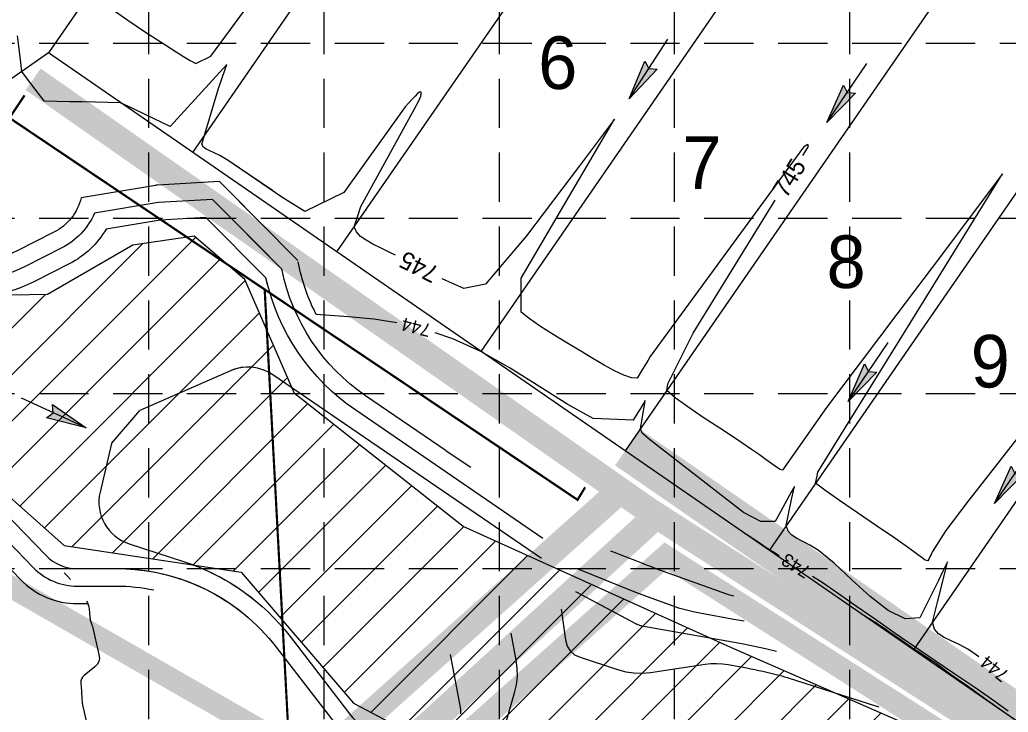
# Model space of a CAD drawing. Header units: feet. Extents: x 46644 to 49208, y 46045 to 47649.
# Drawn here: x 47896.4 to 48122.1, y 46534 to 46692.2 of the extents above; entities that cross this region are included whole.
import ezdxf
from ezdxf.enums import TextEntityAlignment as Align

# ---------------------------------------------------------------- set-up
doc = ezdxf.new("R2010")
doc.units = ezdxf.units.FT
doc.header["$MEASUREMENT"] = 0
doc.linetypes.add('DGN Style 3', pattern=[33.544038, 23.960027, -9.584011])
doc.linetypes.add('HIDDEN', pattern=[0.375, 0.25, -0.125])
doc.layers.get('0').update_dxf_attribs({"color": 1})
for name, color, linetype, lineweight in [('06213 - LEVE 12', 1, 'Continuous', 0), ('EC', 35, 'Continuous', 0), ('Level 11', 1, 'Continuous', 0), ('Level 15', 1, 'Continuous', 0), ('Level 29', 1, 'Continuous', 0), ('Level 4', 1, 'Continuous', 0), ('Level 45', 1, 'Continuous', 0), ('Level 52', 1, 'Continuous', 0), ('LIMITS OF DISTURBANCE', 1, 'HIDDEN', 0), ('PC', 35, 'Continuous', 0), ('WATER', 5, 'Continuous', 0)]:
    doc.layers.add(name, color=color, linetype=linetype, lineweight=lineweight)
doc.layers.add('GRID', color=254, linetype='HIDDEN')
doc.layers.add('SILT FENCE', color=200, linetype='Continuous')
doc.styles.add('Style-WORKING', font='WORKING.shx')
doc.styles.add('SURVEY', font='surveyor.shx')

msp = doc.modelspace()

# ---------------------------------------------------------------- hatches: boundary and pattern name
at = {"layer": 'Level 52', "linetype": 'Continuous', "lineweight": 0}
for points in [[(48039.12, 46682.73), (48040.02, 46681.05), (48041.93, 46680.92), (48035.54, 46674.1)], [(48084.45, 46677.25), (48085.31, 46675.55), (48087.22, 46675.38), (48080.68, 46668.7)], [(48089.27, 46613.57), (48090.14, 46611.87), (48092.05, 46611.7), (48085.51, 46605.02)], [(47902.47, 46601.28), (47904, 46602.41), (47903.86, 46604.33), (47911.52, 46598.96)], [(48122.73, 46590.26), (48123.6, 46588.56), (48125.51, 46588.39), (48118.96, 46581.71)]]:
    msp.add_hatch(color=7, dxfattribs=at).paths.add_polyline_path(points)
at = {"layer": 'WATER', "linetype": 'Continuous', "lineweight": 0}
h = msp.add_hatch(dxfattribs=at)
h.set_pattern_fill('ANSI31', color=5, scale=60, style=0)
h.paths.add_polyline_path([(47857.87, 46629.01), (47847.01, 46618.59), (47853.52, 46600.35), (47883.5, 46592.54), (47906.52, 46572.13), (47946.91, 46566.05), (47972.54, 46536.09), (48064.22, 46487.79), (48130.68, 46433.08), (48181.5, 46406.16), (48246.5, 46401.37), (48282, 46404.1), (48284.04, 46419.79), (48205.89, 46471.99), (48139.33, 46513.61), (48058.73, 46548.82), (47997.64, 46576.45), (47959.07, 46606.81), (47947.78, 46632.84), (47936.18, 46642.73), (47922.19, 46640.68), (47902.73, 46629.43), (47865.53, 46628.74)])

# ---------------------------------------------------------------- linework, layer by layer
at = {"color": 7, "linetype": 'Continuous', "lineweight": 0, "const_width": 0.5}
msp.add_lwpolyline([(47952.3, 46630.44), (47958.53, 46514), (48297.7, 46232.61)], dxfattribs=at)
at = {"layer": '06213 - LEVE 12', "color": 7, "linetype": 'Continuous', "lineweight": 0}
for p, q in [((47977.3, 46792.41), (47902.89, 46684.59)), ((48010.22, 46769.69), (47935.81, 46661.87)), ((48043.14, 46746.97), (47968.73, 46639.15)), ((48076.06, 46724.25), (48001.66, 46616.43)), ((48108.98, 46701.53), (48034.58, 46593.71)), ((48141.9, 46678.81), (48067.5, 46570.99)), ((48174.83, 46656.09), (48100.42, 46548.27))]:
    msp.add_line(p, q, dxfattribs=at)
at = {"layer": 'EC', "color": 35, "linetype": 'DGN Style 3', "lineweight": 0}
for p, q in [((48032.14, 46570.54), (48031.36, 46570.82)), ((48032.92, 46570.25), (48032.14, 46570.54)), ((48033.69, 46569.95), (48032.92, 46570.25)), ((48037.28, 46568.51), (48033.69, 46569.95)), ((48038.38, 46568.07), (48037.28, 46568.51)), ((48039.48, 46567.65), (48038.38, 46568.07)), ((47906.48, 46565.87), (47907.24, 46565.15)), ((48036.65, 46561.57), (48023.87, 46566.7)), ((48040.59, 46567.23), (48039.48, 46567.65)), ((48041.7, 46566.83), (48040.59, 46567.23)), ((48057.8, 46561.03), (48041.7, 46566.83)), ((47907.24, 46565.15), (47907.94, 46564.37)), ((48037.19, 46554.18), (48023.36, 46561.52)), ((48037.67, 46561.16), (48036.65, 46561.57)), ((48038.7, 46560.77), (48037.67, 46561.16)), ((48058.32, 46560.85), (48057.8, 46561.03)), ((47911.57, 46559.42), (47911.83, 46559.01)), ((47911.83, 46559.01), (47912.02, 46558.57)), ((48039.73, 46560.38), (48038.7, 46560.77)), ((48040.76, 46560), (48039.73, 46560.38)), ((48045.59, 46558.26), (48040.76, 46560)), ((48058.85, 46560.7), (48058.32, 46560.85)), ((48059.39, 46560.57), (48058.85, 46560.7)), ((47912.02, 46558.57), (47912.15, 46558.11)), ((47912.15, 46558.11), (47912.22, 46557.63)), ((47912.22, 46557.63), (47912.36, 46555.79)), ((48019.96, 46557.59), (48021.01, 46550.55)), ((48047.08, 46557.76), (48045.59, 46558.26)), ((48048.59, 46557.33), (48047.08, 46557.76)), ((48050.11, 46556.96), (48048.59, 46557.33)), ((48051.65, 46556.65), (48050.11, 46556.96)), ((48059.44, 46555.26), (48051.65, 46556.65)), ((47912.36, 46555.79), (47912.38, 46555.57)), ((47912.38, 46555.57), (47912.42, 46555.35)), ((47912.42, 46555.35), (47912.47, 46555.13)), ((47912.47, 46555.13), (47912.53, 46554.91)), ((47912.53, 46554.91), (47912.77, 46554.21)), ((47912.77, 46554.21), (47912.82, 46554.05)), ((48061.77, 46554.83), (48059.44, 46555.26)), ((47912.82, 46554.05), (47912.86, 46553.9)), ((47912.86, 46553.9), (47912.91, 46553.75)), ((47912.91, 46553.75), (47912.94, 46553.59)), ((47912.94, 46553.59), (47914.45, 46547.24)), ((48009.72, 46545.9), (48008.54, 46552.14)), ((48037.26, 46554.14), (48037.19, 46554.18)), ((48037.33, 46554.11), (48037.26, 46554.14)), ((48037.41, 46554.07), (48037.33, 46554.11)), ((48037.48, 46554.04), (48037.41, 46554.07)), ((48037.83, 46553.9), (48037.48, 46554.04)), ((48037.87, 46553.89), (48037.83, 46553.9)), ((48037.91, 46553.87), (48037.87, 46553.89)), ((48037.94, 46553.86), (48037.91, 46553.87)), ((48037.98, 46553.85), (48037.94, 46553.86)), ((48038.16, 46553.78), (48037.98, 46553.85)), ((48038.21, 46553.76), (48038.16, 46553.78)), ((48038.27, 46553.75), (48038.21, 46553.76)), ((48038.32, 46553.73), (48038.27, 46553.75)), ((48038.38, 46553.72), (48038.32, 46553.73)), ((48059.11, 46550.03), (48038.38, 46553.72)), ((48021.01, 46550.55), (48021.38, 46549.17)), ((48061.64, 46549.56), (48059.11, 46550.03)), ((48021.38, 46549.17), (48022.07, 46548.05)), ((48022.07, 46548.05), (48023.06, 46547.19)), ((48064.16, 46549.05), (48061.64, 46549.56)), ((48066.67, 46548.51), (48064.16, 46549.05)), ((48069.17, 46547.92), (48066.67, 46548.51)), ((47914.41, 46545.66), (47914.05, 46544.98)), ((47914.54, 46546.41), (47914.41, 46545.66)), ((47914.45, 46547.24), (47914.54, 46546.41)), ((47994.65, 46547.26), (47996.86, 46535.58)), ((48009.97, 46544.03), (48009.72, 46545.9)), ((48023.06, 46547.19), (48024.35, 46546.59)), ((48024.35, 46546.59), (48032.89, 46543.78)), ((47913.47, 46544.39), (47911.08, 46542.46)), ((47914.05, 46544.98), (47913.47, 46544.39)), ((48009.99, 46542.17), (48009.97, 46544.03)), ((48032.89, 46543.78), (48034.73, 46543.29)), ((48034.73, 46543.29), (48036.59, 46543.02)), ((48036.59, 46543.02), (48038.47, 46542.97)), ((48038.47, 46542.97), (48040.37, 46543.14)), ((48040.37, 46543.14), (48052.87, 46544.99)), ((48052.87, 46544.99), (48054.19, 46545.14)), ((48054.19, 46545.14), (48055.5, 46545.17)), ((48055.5, 46545.17), (48056.81, 46545.1)), ((48056.81, 46545.1), (48058.13, 46544.92)), ((48058.13, 46544.92), (48062.41, 46544.15)), ((48062.41, 46544.15), (48063.33, 46543.98)), ((48063.33, 46543.98), (48064.24, 46543.8)), ((48064.24, 46543.8), (48065.15, 46543.6)), ((48065.15, 46543.6), (48066.06, 46543.39)), ((48066.06, 46543.39), (48069.08, 46542.66)), ((47910.33, 46541.2), (47910.31, 46540.68)), ((47910.31, 46540.68), (47910.44, 46538.88)), ((47910.46, 46541.67), (47910.33, 46541.2)), ((47910.71, 46542.09), (47910.46, 46541.67)), ((47911.08, 46542.46), (47910.71, 46542.09)), ((48009.78, 46540.32), (48009.99, 46542.17)), ((48069.08, 46542.66), (48069.72, 46542.5)), ((48069.72, 46542.5), (48070.36, 46542.33)), ((48070.36, 46542.33), (48071, 46542.14)), ((48071, 46542.14), (48071.64, 46541.95)), ((48071.64, 46541.95), (48092.04, 46535.45)), ((47910.44, 46538.88), (47910.47, 46538.5)), ((47910.47, 46538.5), (47910.5, 46538.12)), ((48005.8, 46526.32), (48009.36, 46538.48)), ((48009.36, 46538.48), (48009.78, 46540.32)), ((47910.5, 46538.12), (47910.53, 46537.74)), ((47910.53, 46537.74), (47910.55, 46537.37)), ((47910.55, 46537.37), (47910.65, 46536.13)), ((47910.65, 46536.13), (47910.67, 46535.87)), ((47910.67, 46535.87), (47910.71, 46535.6)), ((47910.71, 46535.6), (47910.75, 46535.34)), ((47910.75, 46535.34), (47910.81, 46535.08)), ((47910.81, 46535.08), (47912.06, 46529.73)), ((47996.86, 46535.58), (47996.98, 46534.62)), ((47996.98, 46534.62), (47996.99, 46533.66)), ((48092.04, 46535.45), (48092.18, 46535.4)), ((48092.18, 46535.4), (48092.31, 46535.34)), ((48092.31, 46535.34), (48092.44, 46535.28)), ((48092.44, 46535.28), (48092.56, 46535.2))]:
    msp.add_line(p, q, dxfattribs=at)
at = {"layer": 'GRID', "color": 252, "linetype": 'HIDDEN', "lineweight": 0, "ltscale": 45}
for p, q in [((47925.8, 47606.85), (47925.8, 46206.68)), ((47965.8, 47606.85), (47965.8, 46206.68)), ((48005.8, 47606.85), (48005.8, 46206.68)), ((48045.8, 47606.85), (48045.8, 46206.68)), ((48085.8, 47606.85), (48085.8, 46206.68)), ((46685.8, 46686.85), (49165.8, 46686.85)), ((46685.8, 46646.85), (49165.8, 46646.85)), ((46685.8, 46606.85), (49165.8, 46606.85)), ((46685.8, 46566.85), (49165.8, 46566.85))]:
    msp.add_line(p, q, dxfattribs=at)
at = {"layer": 'Level 15', "color": 7, "linetype": 'Continuous', "lineweight": 0}
for points, knots in [([(48035.83, 46412.86), (48035.78, 46412.91), (48035.72, 46412.96), (48035.67, 46413.01), (48019.02, 46417.19), (48002.37, 46421.38), (47985.72, 46425.57), (47974.9, 46428.29), (47966.46, 46436.75), (47957.21, 46443.08), (47955.41, 46444.31), (47953.58, 46445.45), (47951.94, 46446.89), (47951.69, 46447.11), (47951.46, 46447.35), (47951.23, 46447.58), (47950.73, 46448.1), (47950.21, 46448.59), (47949.76, 46449.15), (47949.22, 46449.84), (47948.72, 46450.55), (47948.21, 46451.26), (47947.37, 46452.41), (47946.61, 46453.61), (47945.74, 46454.74), (47944.67, 46456.12), (47943.24, 46457.18), (47941.87, 46458.26), (47938.46, 46460.96), (47934.94, 46463.5), (47931.54, 46466.21), (47928.18, 46468.9), (47925.01, 46471.82), (47921.63, 46474.5), (47921.03, 46474.98), (47920.38, 46475.38), (47919.71, 46475.77), (47918.75, 46476.32), (47917.77, 46476.83), (47916.72, 46477.18), (47916, 46477.42), (47915.28, 46477.62), (47914.55, 46477.81), (47914.08, 46477.94), (47913.61, 46478.02), (47913.15, 46478.15), (47912.31, 46478.4), (47911.51, 46478.74), (47910.76, 46479.18), (47910.6, 46479.28), (47910.43, 46479.38), (47910.26, 46479.49), (47902.7, 46484.09), (47895.25, 46488.83), (47887.63, 46493.38), (47875.43, 46500.66), (47861.66, 46504.84), (47848.21, 46509.41), (47844.12, 46510.81), (47839.9, 46511.78), (47835.83, 46513.18), (47832.21, 46514.42), (47828.82, 46516.18), (47825.17, 46517.51), (47819.4, 46519.62), (47813.47, 46521.22), (47807.5, 46521.82), (47798.63, 46522.7), (47789.45, 46521.16), (47780.62, 46519.47), (47767.53, 46516.98), (47755.43, 46509.83), (47742.19, 46508.54), (47728.75, 46507.24), (47715.1, 46507.76), (47701.62, 46508.78), (47692.76, 46509.45), (47683.93, 46510.23), (47675.12, 46511.8), (47661.34, 46514.26), (47647.79, 46517.48), (47634.9, 46522.89), (47632.33, 46523.97), (47629.89, 46525.24), (47627.35, 46526.35), (47612.44, 46532.89), (47597.72, 46539.16), (47582.26, 46545.04), (47569.03, 46550.07), (47555.16, 46553.26), (47541.3, 46553.18), (47532.79, 46553.13), (47524.21, 46552.49), (47515.74, 46551.41), (47501.87, 46549.65), (47488.02, 46547.68), (47474.14, 46546.02), (47461.12, 46544.47), (47448.09, 46542.99), (47435.07, 46541.44), (47419.29, 46539.56), (47403.55, 46537.45), (47387.79, 46535.35), (47375.05, 46533.66), (47362.56, 46530.79), (47350.07, 46527.45), (47335.94, 46523.68), (47322.23, 46518.26), (47310.21, 46509.86), (47300.33, 46502.95), (47291.46, 46495.05), (47281.77, 46488.09), (47272.48, 46481.42), (47263.34, 46474.54), (47253.68, 46468.37), (47243.98, 46462.17), (47234.04, 46456.38), (47223.92, 46450.93)], [0, 0, 0, 0, 0.5, 0.5, 0.5, 0.529499, 0.529499, 0.529499, 0.548662, 0.548662, 0.548662, 0.552382, 0.552382, 0.552382, 0.552954, 0.552954, 0.552954, 0.554186, 0.554186, 0.554186, 0.555682, 0.555682, 0.555682, 0.558126, 0.558126, 0.558126, 0.561121, 0.561121, 0.561121, 0.568588, 0.568588, 0.568588, 0.57599, 0.57599, 0.57599, 0.577306, 0.577306, 0.577306, 0.579201, 0.579201, 0.579201, 0.580497, 0.580497, 0.580497, 0.581321, 0.581321, 0.581321, 0.582808, 0.582808, 0.582808, 0.583144, 0.583144, 0.583144, 0.598353, 0.598353, 0.598353, 0.622727, 0.622727, 0.622727, 0.630138, 0.630138, 0.630138, 0.636731, 0.636731, 0.636731, 0.647148, 0.647148, 0.647148, 0.662601, 0.662601, 0.662601, 0.685479, 0.685479, 0.685479, 0.708716, 0.708716, 0.708716, 0.723993, 0.723993, 0.723993, 0.747889, 0.747889, 0.747889, 0.752642, 0.752642, 0.752642, 0.780601, 0.780601, 0.780601, 0.804518, 0.804518, 0.804518, 0.819191, 0.819191, 0.819191, 0.843215, 0.843215, 0.843215, 0.865743, 0.865743, 0.865743, 0.893048, 0.893048, 0.893048, 0.915122, 0.915122, 0.915122, 0.940074, 0.940074, 0.940074, 0.96059, 0.96059, 0.96059, 0.980242, 0.980242, 0.980242, 1, 1, 1, 1]), ([(47223.92, 46443.13), (47224.49, 46443.43), (47225.06, 46443.73), (47225.63, 46444.03), (47236.45, 46449.79), (47247.05, 46455.93), (47257.42, 46462.51), (47267.24, 46468.75), (47276.52, 46475.74), (47285.94, 46482.52), (47295.46, 46489.37), (47304.09, 46497.24), (47313.81, 46504.03), (47325.23, 46512), (47338.25, 46517.11), (47351.64, 46520.7), (47363.9, 46523.99), (47376.15, 46526.83), (47388.65, 46528.52), (47404.35, 46530.65), (47420.03, 46532.79), (47435.76, 46534.63), (47448.74, 46536.14), (47461.73, 46537.54), (47474.71, 46539.07), (47488.57, 46540.7), (47502.39, 46542.7), (47516.25, 46544.46), (47524.46, 46545.5), (47532.77, 46546.19), (47541.01, 46546.32), (47554.17, 46546.52), (47567.51, 46543.61), (47579.9, 46538.67), (47595.04, 46532.63), (47609.79, 46526.5), (47624.62, 46520.14), (47634.83, 46515.77), (47645.02, 46511.39), (47655.22, 46506.98), (47655.45, 46506.88), (47655.68, 46506.78), (47655.91, 46506.67), (47656.57, 46506.35), (47657.12, 46505.84), (47657.76, 46505.48), (47658.33, 46505.16), (47658.91, 46504.87), (47659.52, 46504.63), (47660.59, 46504.22), (47661.66, 46503.89), (47662.78, 46503.68), (47667.81, 46502.77), (47672.85, 46501.97), (47677.93, 46501.4), (47681.56, 46500.99), (47685.19, 46500.62), (47688.83, 46500.25), (47689.38, 46500.2), (47689.94, 46500.15), (47690.5, 46500.12), (47691.22, 46500.09), (47691.94, 46500.21), (47692.66, 46500.33), (47694.04, 46500.57), (47695.37, 46500.98), (47696.74, 46501.18), (47698.05, 46501.38), (47699.38, 46501.5), (47700.69, 46501.68), (47700.95, 46501.72), (47701.21, 46501.78), (47701.47, 46501.82), (47715.28, 46503.86), (47729.59, 46499.96), (47743.41, 46501.79), (47756.61, 46503.54), (47768.82, 46510.22), (47781.94, 46512.74), (47790.06, 46514.29), (47798.47, 46515.69), (47806.61, 46514.95), (47811.95, 46514.47), (47817.26, 46513.07), (47822.41, 46511.18), (47826.12, 46509.82), (47829.55, 46508.02), (47833.23, 46506.75), (47837.66, 46505.23), (47842.21, 46504.05), (47846.66, 46502.55), (47859.41, 46498.24), (47872.18, 46494.04), (47884.09, 46487.53), (47895.97, 46481.03), (47906.62, 46472.97), (47917.43, 46465), (47929.48, 46456.13), (47940.93, 46446.6), (47952.98, 46437.69), (47962.4, 46430.73), (47971.48, 46422.25), (47982.78, 46419.31), (47999.48, 46414.97), (48016.19, 46410.63), (48032.9, 46406.28), (48032.96, 46406.29), (48033.01, 46406.3), (48033.07, 46406.3)], [0, 0, 0, 0, 0.00111, 0.00111, 0.00111, 0.022217, 0.022217, 0.022217, 0.042218, 0.042218, 0.042218, 0.062425, 0.062425, 0.062425, 0.086159, 0.086159, 0.086159, 0.107868, 0.107868, 0.107868, 0.135141, 0.135141, 0.135141, 0.157642, 0.157642, 0.157642, 0.181686, 0.181686, 0.181686, 0.195942, 0.195942, 0.195942, 0.218695, 0.218695, 0.218695, 0.246478, 0.246478, 0.246478, 0.265599, 0.265599, 0.265599, 0.266033, 0.266033, 0.266033, 0.2673, 0.2673, 0.2673, 0.26842, 0.26842, 0.26842, 0.270367, 0.270367, 0.270367, 0.27916, 0.27916, 0.27916, 0.285451, 0.285451, 0.285451, 0.286415, 0.286415, 0.286415, 0.287663, 0.287663, 0.287663, 0.290054, 0.290054, 0.290054, 0.29234, 0.29234, 0.29234, 0.292797, 0.292797, 0.292797, 0.316871, 0.316871, 0.316871, 0.339864, 0.339864, 0.339864, 0.354079, 0.354079, 0.354079, 0.363402, 0.363402, 0.363402, 0.370116, 0.370116, 0.370116, 0.378192, 0.378192, 0.378192, 0.401344, 0.401344, 0.401344, 0.424441, 0.424441, 0.424441, 0.450178, 0.450178, 0.450178, 0.470272, 0.470272, 0.470272, 0.5, 0.5, 0.5, 1, 1, 1, 1])]:
    msp.add_open_spline(points, degree=3, knots=knots, dxfattribs=at)
at = {"layer": 'Level 29', "color": 7, "linetype": 'Continuous', "lineweight": 0, "const_width": 0.5}
msp.add_lwpolyline([(47897.46, 46674.92), (47894.02, 46669.76), (48023.74, 46582.55), (48025.46, 46585.41)], dxfattribs=at)
at = {"layer": 'Level 29', "color": 34, "linetype": 'Continuous', "lineweight": 0, "const_width": 10, "flags": 128}
msp.add_lwpolyline([(48035.15, 46594.53), (48133.09, 46526.94), (48139.27, 46535.91), (48172.94, 46512.67), (48283.9, 46462.83), (48315.35, 46466.94)], dxfattribs=at)
msp.add_lwpolyline([(48035.15, 46594.53), (48133.09, 46526.94), (48139.27, 46535.91), (48172.94, 46512.67), (48283.9, 46462.83), (48315.35, 46466.94)], dxfattribs=at)
at = {"layer": 'Level 4', "color": 7, "linetype": 'Continuous', "lineweight": 0}
for p, q in [((47902.89, 46684.59), (47782.77, 46600.74)), ((48317.69, 46398.34), (47902.89, 46684.59))]:
    msp.add_line(p, q, dxfattribs=at)
at = {"layer": 'Level 45', "color": 97, "linetype": 'Continuous', "lineweight": 0}
for p, q in [((48035.54, 46674.1), (48044.36, 46687.77)), ((48080.68, 46668.7), (48089.8, 46682.18)), ((48085.51, 46605.02), (48094.63, 46618.5)), ((47911.52, 46598.96), (47896.73, 46605.75)), ((48118.96, 46581.71), (48128.09, 46595.19))]:
    msp.add_line(p, q, dxfattribs=at)
at = {"layer": 'Level 52', "color": 7, "linetype": 'Continuous', "lineweight": 0, "flags": 128}
for points in [[(48039.12, 46682.73), (48040.02, 46681.05), (48041.93, 46680.92), (48035.54, 46674.1)], [(48084.45, 46677.25), (48085.31, 46675.55), (48087.22, 46675.38), (48080.68, 46668.7)], [(48089.27, 46613.57), (48090.14, 46611.87), (48092.05, 46611.7), (48085.51, 46605.02)], [(47902.47, 46601.28), (47904, 46602.41), (47903.86, 46604.33), (47911.52, 46598.96)], [(48122.73, 46590.26), (48123.6, 46588.56), (48125.51, 46588.39), (48118.96, 46581.71)]]:
    msp.add_lwpolyline(points, close=True, dxfattribs=at)
at = {"layer": 'LIMITS OF DISTURBANCE', "color": 1, "linetype": 'HIDDEN', "lineweight": 0, "ltscale": 100, "const_width": 5}
msp.add_lwpolyline([(47739.21, 46270.56), (47774.34, 46267.65), (47781.81, 46251.32), (47852.38, 46269.27), (47849.6, 46307.49), (47981.61, 46319.48), (47981.61, 46319.48), (47981.18, 46356.57), (47839.72, 46354.75), (47804.02, 46583.05), (47826.33, 46601.73), (47980.5, 46513.21), (48043.84, 46569.7), (48332.85, 46385.18), (48560.2, 46404.13), (48564.11, 46825.29), (48553.83, 46869.85)], dxfattribs=at)
at = {"layer": 'PC', "color": 35, "linetype": 'Continuous', "lineweight": 0}
for p, q in [((47941.98, 46655.21), (47959.9, 46637.2)), ((47941.98, 46655.21), (47953.62, 46643.51)), ((47940.41, 46651.12), (47956.22, 46635.22)), ((47940.41, 46651.12), (47953.37, 46638.09)), ((47938.84, 46647.02), (47952.56, 46633.24)), ((47938.84, 46647.02), (47952.56, 46633.24)), ((47938.37, 46609.34), (47923.8, 46602.95)), ((47938.37, 46609.34), (47923.8, 46602.95)), ((47917.3, 46595.44), (47923.8, 46602.95)), ((47917.3, 46595.44), (47923.8, 46602.95)), ((47993.7, 46593.73), (47999.39, 46590.04))]:
    msp.add_line(p, q, dxfattribs=at)
at = {"layer": 'PC', "color": 35, "linetype": 'Continuous', "lineweight": 0, "flags": 128}
for points in [[(47917.5, 46694.58), (47921.03, 46692.11), (47924.84, 46689.53), (47928.62, 46687.03), (47932.08, 46684.82), (47933.78, 46683.77), (47935.28, 46682.9), (47936.56, 46682.22), (47939.99, 46683.89), (47960.09, 46711.21)], [(47917.5, 46694.58), (47921.03, 46692.11), (47924.84, 46689.53), (47928.62, 46687.03), (47932.08, 46684.82), (47933.78, 46683.77), (47935.28, 46682.9), (47936.56, 46682.22), (47939.99, 46683.89), (47956.58, 46706.44)], [(47943.95, 46660.02), (47942.03, 46661.19), (47940.78, 46661.77), (47939.74, 46662.22), (47938.92, 46662.63), (47938.32, 46663.11), (47937.94, 46663.78), (47941.68, 46676.24), (47942.65, 46679.12), (47943.62, 46681.99), (47930.68, 46667.84), (47925.02, 46670.53), (47922.18, 46671.88), (47919.35, 46673.23), (47916.46, 46673.29), (47910.67, 46673.4), (47907.78, 46673.46), (47904.88, 46673.52), (47901.99, 46673.58), (47901.13, 46674.71), (47897.71, 46679.24), (47896.86, 46680.38), (47896.53, 46683.07), (47895.86, 46688.47)], [(47943.95, 46660.02), (47942.03, 46661.19), (47940.78, 46661.77), (47939.74, 46662.22), (47938.92, 46662.63), (47938.32, 46663.11), (47937.94, 46663.78), (47941.68, 46676.24), (47942.65, 46679.12), (47943.62, 46681.99), (47930.68, 46667.84), (47925.02, 46670.53), (47922.18, 46671.88), (47919.35, 46673.23), (47916.46, 46673.29), (47910.67, 46673.4), (47907.78, 46673.46), (47904.88, 46673.52), (47901.99, 46673.58), (47901.13, 46674.71), (47897.71, 46679.24), (47896.86, 46680.38), (47896.53, 46683.07), (47895.86, 46688.47)], [(47982.13, 46638.44), (47981.06, 46638.98), (47978.88, 46640.03), (47977, 46640.95), (47975.43, 46641.82), (47974.18, 46642.72), (47973.27, 46643.73), (47972.71, 46644.91), (47973.49, 46647.21), (47974.26, 46649.51), (47986.47, 46671.84), (47987.51, 46673.68), (47987.75, 46674.22), (47987.92, 46674.71), (47988.02, 46675.11), (47988.05, 46675.43), (47988.02, 46675.64), (47987.91, 46675.73), (47987.61, 46675.64), (47987.18, 46675.31), (47986.62, 46674.76), (47985.96, 46674.06), (47985.21, 46673.23), (47984.4, 46672.33), (47970.4, 46652.76), (47961.43, 46648.43), (47956.22, 46651.7), (47943.95, 46660.02)], [(48010.83, 46625.43), (48010.88, 46633.19), (48032.19, 46669.47), (48024.16, 46658.82), (48012.11, 46642.83), (48002.73, 46631.82), (47997.74, 46630.79), (47993.67, 46632.63), (47992.85, 46633.03)], [(48075.2, 46661.17), (48076.47, 46663.22), (48076.31, 46663.72), (48075.32, 46663.05), (48040.33, 46615.25), (48039.84, 46614.44), (48038.36, 46611.98), (48037.38, 46610.35), (48036.04, 46610.42), (48034.29, 46611.01), (48032.19, 46612.01), (48029.82, 46613.33), (48027.23, 46614.86), (48024.51, 46616.5), (48021.32, 46618.41), (48018.18, 46620.3), (48015.24, 46622.16), (48012.66, 46623.95), (48010.83, 46625.43)], [(47954.08, 46653.16), (47943.95, 46660.02)], [(48090.64, 46608.3), (48099.68, 46622.9), (48106.7, 46634.25), (48120.75, 46656.96), (48104.69, 46635.64), (48096.66, 46624.98), (48080.57, 46603.62)], [(47941.98, 46655.21), (47927.78, 46654.41), (47927.66, 46654.4), (47927.56, 46654.39), (47927.46, 46654.38), (47927.34, 46654.36), (47910.39, 46651.53)], [(47941.98, 46655.21), (47927.78, 46654.41), (47927.66, 46654.4), (47927.56, 46654.39), (47927.46, 46654.38), (47927.34, 46654.36), (47910.39, 46651.53)], [(47940.41, 46651.12), (47928.03, 46650.42), (47928, 46650.42), (47927.97, 46650.41), (47913.4, 46647.98)], [(47940.41, 46651.12), (47928.03, 46650.42), (47928, 46650.42), (47927.97, 46650.41), (47913.4, 46647.98)], [(48080.57, 46603.62), (48070.54, 46589.29), (48069.98, 46589.51), (48069.16, 46590.01), (48068.1, 46590.74), (48066.8, 46591.69), (48065.25, 46592.81), (48063.47, 46594.07), (48060.01, 46596.4), (48056.23, 46598.88), (48052.43, 46601.38), (48048.93, 46603.75), (48046.05, 46605.84), (48044.11, 46607.53), (48044.36, 46609.06), (48050.13, 46620.64), (48055.4, 46629.16), (48068.89, 46650.97)], [(47938.84, 46647.02), (47928.45, 46646.44), (47916.06, 46644.36)], [(47938.84, 46647.02), (47928.45, 46646.44), (47916.06, 46644.36)], [(47982.48, 46622.94), (47977.24, 46623.77), (47971.47, 46624.36), (47964.05, 46624.91)], [(48115.39, 46546.72), (48113, 46548.38), (48110.91, 46549.49), (48109.03, 46550.33), (48107.43, 46551.08), (48106.15, 46551.92), (48105.25, 46553.03), (48104.78, 46554.58), (48105.93, 46559.19), (48107.66, 46566.09), (48108.23, 46568.4), (48107.18, 46566.26), (48106.13, 46564.13), (48104.02, 46559.87), (48102.96, 46557.74), (48101.91, 46555.61), (48098.52, 46555.41), (48094.67, 46557.25), (48090.56, 46560.44), (48086.39, 46564.27), (48082.36, 46568.05), (48078.66, 46571.06), (48076.81, 46572.21), (48075.16, 46573.05), (48073.76, 46573.76), (48072.64, 46574.49), (48071.84, 46575.4), (48071.41, 46576.66), (48071.71, 46578.15), (48072.02, 46579.64), (48072.63, 46582.62), (48073.24, 46585.6), (48072.52, 46584.27), (48071.07, 46581.62), (48069.62, 46578.97), (48068.89, 46577.64), (48065.59, 46577.64), (48061.62, 46579.65), (48040.2, 46596.36), (48038.52, 46597.81), (48038.14, 46598.86), (48038.48, 46601), (48038.65, 46602.06), (48039, 46604.19), (48039.17, 46605.26), (48038.08, 46603.44), (48037.53, 46602.53), (48036.44, 46600.71), (48027.29, 46601.11), (48021.49, 46604.29), (48015.09, 46608.32), (48008.38, 46612.58), (48001.66, 46616.43), (47995.26, 46619.34), (47991.19, 46620.72)], [(48127, 46600.25), (48119.68, 46590.95), (48113.06, 46582.47), (48107.86, 46575.52), (48104.8, 46570.76), (48104.63, 46570.41), (48104.45, 46570.05), (48104.28, 46569.7), (48103.93, 46568.99), (48103.75, 46568.63), (48103.44, 46568.67), (48103, 46568.88), (48102.41, 46569.27), (48101.66, 46569.82), (48100.73, 46570.52), (48099.6, 46571.35), (48096.16, 46573.78), (48092.01, 46576.61), (48087.65, 46579.57), (48083.54, 46582.37), (48080.2, 46584.72), (48078.09, 46586.34), (48078.43, 46588.01), (48078.6, 46588.84), (48085.63, 46600.2), (48090.64, 46608.3)], [(48069.74, 46569.8), (48068.83, 46570.36), (48067.59, 46571.13), (48066.61, 46571.77), (48065.67, 46572.41), (48064.77, 46573.02), (48063.94, 46573.58), (48063.19, 46574.07), (48062.54, 46574.48), (48062.45, 46574.53), (48062.36, 46574.58), (48062.27, 46574.63), (48062.18, 46574.68), (48062.1, 46574.73), (48062.01, 46574.78)], [(48122.1, 46534.32), (48118.3, 46537.03), (48114.2, 46539.85), (48109.88, 46542.77), (48105.41, 46545.79), (48100.85, 46548.89), (48096.28, 46552.05), (48091.78, 46555.19), (48087.44, 46558.22), (48083.34, 46561.07), (48079.58, 46563.64), (48077.4, 46565.07)], [(48125.78, 46530.81), (48121.51, 46533.76), (48117.23, 46536.78), (48112.99, 46539.81), (48108.83, 46542.76), (48107.23, 46543.92), (48105.69, 46545.07), (48104.32, 46546.03), (48103.05, 46546.87), (48101.82, 46547.66), (48100.56, 46548.48), (48099.22, 46549.38), (48097.83, 46550.34), (48096.41, 46551.32), (48095.02, 46552.29), (48093.69, 46553.21), (48092.47, 46554.04), (48091.74, 46554.51), (48091.06, 46554.94), (48090.42, 46555.34), (48089.82, 46555.7), (48089.24, 46556.05), (48088.66, 46556.39)]]:
    msp.add_lwpolyline(points, dxfattribs=at)
for points in [[(47910.39, 46651.53, -0.219332), (47904.16, 46643.65), (47895.81, 46639.41, -0.202786), (47878.71, 46638.21, 0.255817), (47842.74, 46632.02, 0.361526), (47838.04, 46609.48), (47844.73, 46596.89, 0.229155), (47857.38, 46587.63), (47864.36, 46586.35, -0.156295), (47886.96, 46574.25), (47896.57, 46564.32, 0.203603), (47909.54, 46558.84), (47911.9, 46558.84)], [(47910.39, 46651.53, -0.219332), (47904.16, 46643.65), (47895.81, 46639.41, -0.202786), (47878.71, 46638.21, 0.255817), (47842.74, 46632.02, 0.361526), (47838.04, 46609.48), (47844.73, 46596.89, 0.229155), (47857.38, 46587.63), (47864.36, 46586.35, -0.156295), (47886.96, 46574.25), (47896.57, 46564.32, 0.203603), (47909.54, 46558.84), (47911.9, 46558.84)], [(47913.4, 46647.98, -0.17456), (47905.97, 46640.08), (47897.62, 46635.84, -0.202786), (47877.41, 46634.43, 0.255817), (47845.23, 46628.89, 0.361526), (47841.57, 46611.36), (47848.26, 46598.77, 0.229155), (47858.1, 46591.57), (47865.08, 46590.28, -0.156295), (47889.83, 46577.03), (47899.45, 46567.1, 0.203603), (47909.53, 46562.84), (47918.41, 46562.85, -0.051443), (47926.99, 46561.98)], [(47913.4, 46647.98, -0.17456), (47905.97, 46640.08), (47897.62, 46635.84, -0.202786), (47877.41, 46634.43, 0.255817), (47845.23, 46628.89, 0.361526), (47841.57, 46611.36), (47848.26, 46598.77, 0.229155), (47858.1, 46591.57), (47865.08, 46590.28, -0.156295), (47889.83, 46577.03), (47899.45, 46567.1, 0.203603), (47909.53, 46562.84), (47918.41, 46562.85, -0.051443), (47926.99, 46561.98)], [(47916.06, 46644.36, -0.145568), (47907.78, 46636.52), (47899.43, 46632.27, -0.202786), (47876.11, 46630.64, 0.255817), (47847.72, 46625.76, 0.361526), (47845.11, 46613.24), (47851.79, 46600.65, 0.229155), (47858.82, 46595.5), (47865.81, 46594.22, -0.156295), (47892.71, 46579.81), (47902.32, 46569.88, 0.203603), (47909.52, 46566.84), (47918.4, 46566.85, -0.23316), (47954.93, 46548.92), (47968.83, 46530.87, 0.133683), (47974.69, 46526.43), (47982.6, 46523.24)], [(47916.06, 46644.36, -0.145568), (47907.78, 46636.52), (47899.43, 46632.27, -0.202786), (47876.11, 46630.64, 0.255817), (47847.72, 46625.76, 0.361526), (47845.11, 46613.24), (47851.79, 46600.65, 0.229155), (47858.82, 46595.5), (47865.81, 46594.22, -0.156295), (47892.71, 46579.81), (47902.32, 46569.88, 0.203603), (47909.52, 46566.84), (47918.4, 46566.85, -0.187306), (47949.46, 46554.86)], [(47964.05, 46624.91, -0.069267), (47960.18, 46635.82), (47959.96, 46636.93)], [(48015.82, 46573.74), (47973.08, 46602.99, -0.189296), (47952.56, 46633.24)], [(47993.7, 46593.73), (47975.34, 46606.3), (47975.34, 46606.3, -0.194494), (47956.26, 46635.02), (47956.22, 46635.22)], [(48015.48, 46569.12), (47954.14, 46611.11, 0.259022), (47944.48, 46612.02), (47938.37, 46609.34)], [(47952.15, 46612.17, 0.199623), (47944.48, 46612.02), (47938.37, 46609.34)], [(47917.3, 46595.44), (47914.7, 46584.3, 0.389258), (47921.33, 46572.52), (47934, 46568.39, -0.150901), (47958.1, 46551.36), (47972, 46533.31, 0.133683), (47976.18, 46530.14), (47989.62, 46524.73)], [(47917.3, 46595.44), (47914.7, 46584.3, 0.389258), (47921.33, 46572.52), (47934, 46568.39, -0.089953), (47949.7, 46559.91)]]:
    msp.add_lwpolyline(points, format="xyb", dxfattribs=at)
at = {"layer": 'PC', "color": 35, "linetype": 'Continuous', "lineweight": 0, "extrusion": (0, 0, -1)}
msp.add_arc((-48001.33, 46644.25), 50, 344.924, 347.2726, dxfattribs=at)
at = {"layer": 'SILT FENCE', "linetype": 'Continuous', "lineweight": 0, "const_width": 6}
for points in [[(47960.89, 47337.14), (47964.24, 47319.46), (48059.79, 47319.3), (48271.66, 47188.73), (48433.75, 47086.16), (48525.13, 46962.65), (48558.3, 46824.36), (48553.08, 46411.84), (48553.16, 46409.7), (48334.38, 46390.99), (48041.78, 46578.97), (47979.26, 46521.69)], [(48040.12, 46580.03), (47899.42, 46678.59)], [(48035.06, 46586.08), (47970.61, 46528.5)]]:
    msp.add_lwpolyline(points, dxfattribs=at)
at = {"layer": 'WATER', "color": 5, "linetype": 'Continuous', "lineweight": 0}
msp.add_lwpolyline([(47857.87, 46629.01), (47847.01, 46618.59), (47853.52, 46600.35), (47883.5, 46592.54), (47906.52, 46572.13), (47946.91, 46566.05), (47972.54, 46536.09), (48064.22, 46487.79), (48130.68, 46433.08), (48181.5, 46406.16), (48246.5, 46401.37), (48282, 46404.1), (48284.04, 46419.79), (48205.89, 46471.99), (48139.33, 46513.61), (48058.73, 46548.82), (47997.64, 46576.45), (47959.07, 46606.81), (47947.78, 46632.84), (47936.18, 46642.73), (47922.19, 46640.68), (47902.73, 46629.43), (47865.53, 46628.74)], close=True, dxfattribs=at)

# ---------------------------------------------------------------- texts
at = {"layer": 'Level 11', "color": 7, "linetype": 'Continuous', "lineweight": 0, "insert": (47884.97, 46692.58), "char_height": 9.6, "attachment_point": 5, "rotation": 43.8425, "line_spacing_factor": 0.722892, "style": 'SURVEY'}
msp.add_mtext('\\FENGINEERING.shx;COMMON AREA C-1', dxfattribs=at)
at = {"layer": 'Level 11', "color": 7, "linetype": 'Continuous', "lineweight": 0, "char_height": 12, "attachment_point": 5, "line_spacing_factor": 0.722892, "style": 'SURVEY'}
for s, insert in [('\\FENGINEERING.shx;6', (48019.22, 46682.28)), ('\\FENGINEERING.shx;6', (48019.22, 46682.28)), ('\\FENGINEERING.shx;7', (48052.14, 46659.56)), ('\\FENGINEERING.shx;7', (48052.14, 46659.56)), ('\\FENGINEERING.shx;8', (48085.07, 46636.84)), ('\\FENGINEERING.shx;8', (48085.07, 46636.84)), ('\\FENGINEERING.shx;9', (48117.99, 46614.12)), ('\\FENGINEERING.shx;9', (48117.99, 46614.12))]:
    msp.add_mtext(s, dxfattribs=dict(at, insert=insert))
at = {"layer": 'PC', "color": 35, "linetype": 'Continuous', "lineweight": 0, "style": 'Style-WORKING'}
for s, height, rotation, p in [('745', 4, 58.2536, (48072.05, 46656.07)), ('745', 4, 153.2294, (47987.49, 46635.72)), ('744', 3, 165.6561, (47986.87, 46621.95)), ('743', 3, 148.3039, (48073.6, 46567.49)), ('744', 3, 141.3372, (48118.95, 46543.97))]:
    msp.add_text(s, height=height, rotation=rotation, dxfattribs=at).set_placement(p, align=Align.MIDDLE_CENTER)

doc.saveas('drawing.dxf')
